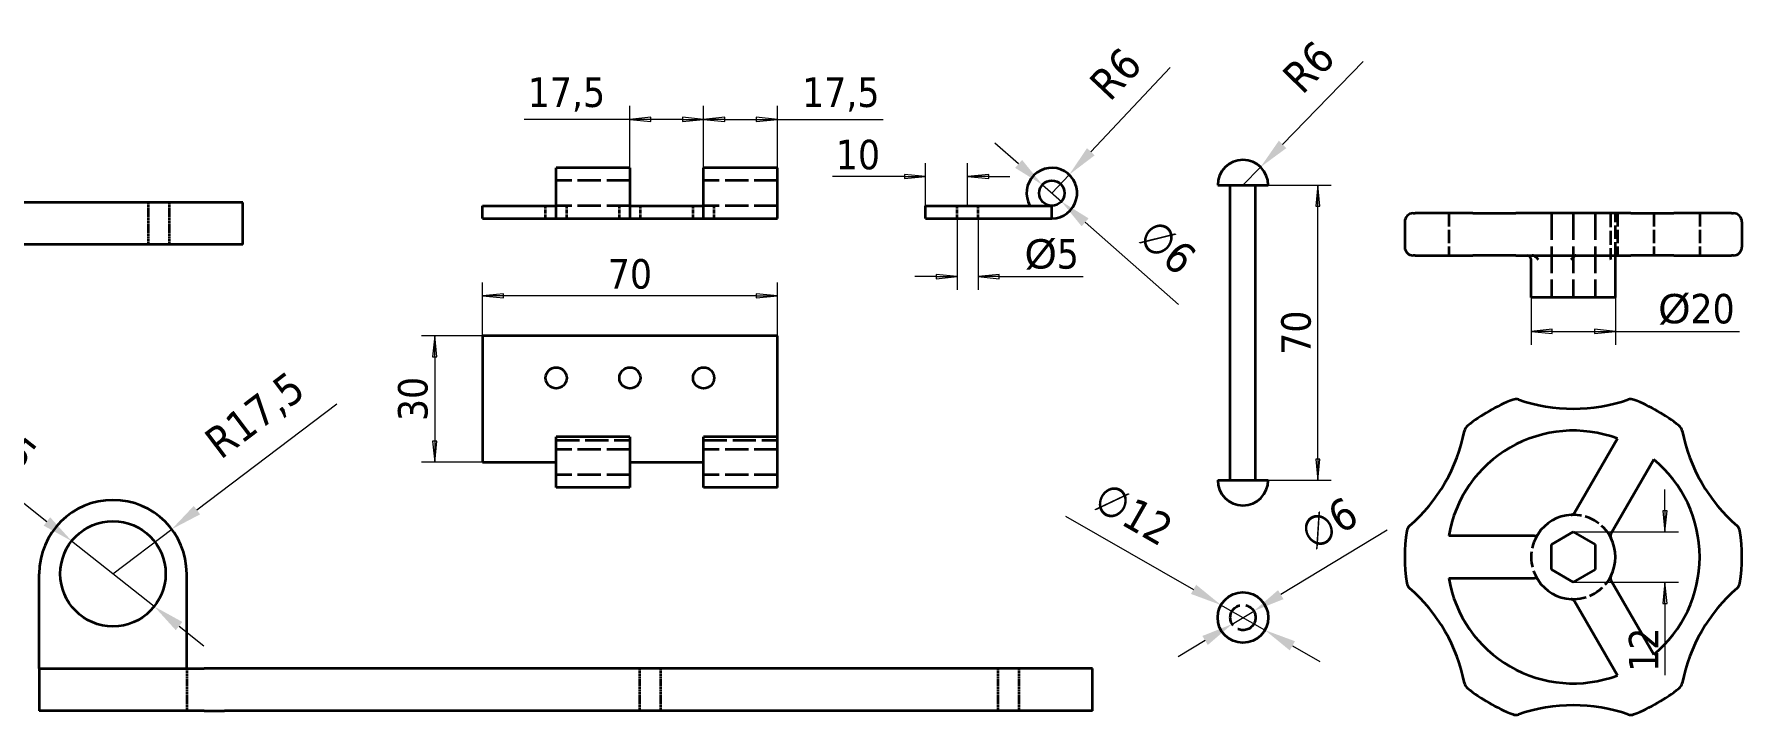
# Model space of a CAD drawing. Header units: millimetres. Extents: x -41 to 931, y 42 to 650.
# Drawn here: x 448.6 to 853.9, y 459.5 to 621.1 of the extents above; entities that cross this region are included whole.
import ezdxf

# ---------------------------------------------------------------- set-up
doc = ezdxf.new("R2010")
doc.units = ezdxf.units.MM
doc.header["$LTSCALE"] = 3
doc.linetypes.add('DASHED', pattern=[0.2068, 0.1655, -0.0413])
for name, color, linetype, lineweight in [('Dimension (ISO)', 7, 'Continuous', 20), ('Hidden (ISO)', 7, 'DASHED', 35), ('Visible (ISO)', 7, 'Continuous', 35)]:
    doc.layers.add(name, color=color, linetype=linetype, lineweight=lineweight)
doc.styles.add('Note Text (ISO)', font='tahoma.ttf')
doc.dimstyles.new('Default (ISO)', dxfattribs={"dimscale": 3, "dimtxt": 2.5, "dimasz": 2.5, "dimexe": 3.175, "dimexo": 0, "dimgap": 1.5, "dimtad": 1, "dimrnd": 1e-08, "dimtxsty": 'Note Text (ISO)', "dimcen": 0.09, "dimdle": 10, "dimclrd": 256, "dimclre": 256, "dimclrt": 256, "dimadec": 0, "dimazin": 0, "dimtfac": 1.001486, "dimtmove": 0, "dimatfit": 3, "dimfxl": 1, "dimtolj": 1, "dimtzin": 0, "dimlwd": -1, "dimlwe": -1, "dimarcsym": 0})
doc.dimstyles.new('Default (ISO)$0', dxfattribs={"dimtxt": 7, "dimasz": 5, "dimexe": 3.175, "dimexo": 0, "dimgap": 1.5, "dimtad": 1, "dimtxsty": 'Note Text (ISO)', "dimblk": 'Filled-1', "dimcen": 0.09, "dimclrd": 256, "dimclre": 256, "dimclrt": 256, "dimadec": 0, "dimazin": 0, "dimtfac": 1, "dimtofl": 0, "dimtmove": 0, "dimatfit": 3, "dimfxl": 1, "dimtolj": 1, "dimtzin": 0, "dimlwd": -1, "dimlwe": -1, "dimarcsym": 0})

# ---------------------------------------------------------------- blocks, each defined once
blk = doc.blocks.new('Filled-1')
at = {"color": 0}
for p, q in [((0, 0), (-1, 0.1)), ((-1, 0.1), (-1, -0.1)), ((-1, 0), (0, 0)), ((-1, -0.1), (0, 0))]:
    blk.add_line(p, q, dxfattribs=at)
at = {"color": 0, "flags": 128}
blk.add_lwpolyline([(-1, -0.1), (0, 0), (-1, 0.1), (-1, -0.1)], dxfattribs=at)
at = {"color": 0}
blk.add_solid([(-1, -0.1), (0, 0), (-1, 0.1), (-1, -0.1)], dxfattribs=at)
blk = doc.blocks.new('*D39')
at = {"layer": 'Defpoints', "color": 0, "transparency": 16777216}
for p in [(554.99, 558.97), (554.99, 549.48), (624.99, 549.48)]:
    blk.add_point(p, dxfattribs=at)
at = {"layer": 'Dimension (ISO)', "linetype": 'Continuous', "transparency": 16777216}
for p, q in [((554.99, 549.48), (554.99, 562.14)), ((624.99, 549.48), (624.99, 562.14)), ((619.99, 558.97), (559.99, 558.97))]:
    blk.add_line(p, q, dxfattribs=at)
at = {"layer": 'Dimension (ISO)', "transparency": 16777216, "xscale": 5, "yscale": 5, "zscale": 5, "rotation": 180}
blk.add_blockref('Filled-1', (554.99, 558.97), dxfattribs=at)
at = {"layer": 'Dimension (ISO)', "transparency": 16777216, "xscale": 5, "yscale": 5, "zscale": 5}
blk.add_blockref('Filled-1', (624.99, 558.97), dxfattribs=at)
at = {"layer": 'Dimension (ISO)', "transparency": 16777216, "insert": (589.99, 564.11), "char_height": 7, "attachment_point": 5, "style": 'Note Text (ISO)'}
blk.add_mtext('\\A1;70', dxfattribs=at)
blk = doc.blocks.new('*D40')
at = {"layer": 'Defpoints', "color": 0, "transparency": 16777216}
for p in [(624.99, 600.85), (607.49, 589.34), (624.99, 589.34)]:
    blk.add_point(p, dxfattribs=at)
at = {"layer": 'Dimension (ISO)', "linetype": 'Continuous', "transparency": 16777216}
for p, q in [((607.49, 589.34), (607.49, 604.02)), ((624.99, 589.34), (624.99, 604.02)), ((612.49, 600.85), (619.99, 600.85)), ((624.99, 600.85), (650.11, 600.85))]:
    blk.add_line(p, q, dxfattribs=at)
at = {"layer": 'Dimension (ISO)', "transparency": 16777216, "xscale": 5, "yscale": 5, "zscale": 5, "rotation": 180}
blk.add_blockref('Filled-1', (607.49, 600.85), dxfattribs=at)
at = {"layer": 'Dimension (ISO)', "transparency": 16777216, "xscale": 5, "yscale": 5, "zscale": 5}
blk.add_blockref('Filled-1', (624.99, 600.85), dxfattribs=at)
at = {"layer": 'Dimension (ISO)', "transparency": 16777216, "insert": (640.05, 606.73), "char_height": 7, "attachment_point": 5, "style": 'Note Text (ISO)'}
blk.add_mtext('\\A1;17,5', dxfattribs=at)
blk = doc.blocks.new('*D41')
at = {"layer": 'Defpoints', "color": 0, "transparency": 16777216}
for p in [(589.99, 600.85), (589.99, 589.34), (607.49, 589.34)]:
    blk.add_point(p, dxfattribs=at)
at = {"layer": 'Dimension (ISO)', "linetype": 'Continuous', "transparency": 16777216}
for p, q in [((589.99, 589.34), (589.99, 604.02)), ((607.49, 589.34), (607.49, 604.02)), ((589.99, 600.85), (564.87, 600.85)), ((602.49, 600.85), (594.99, 600.85))]:
    blk.add_line(p, q, dxfattribs=at)
at = {"layer": 'Dimension (ISO)', "transparency": 16777216, "xscale": 5, "yscale": 5, "zscale": 5, "rotation": 180}
blk.add_blockref('Filled-1', (589.99, 600.85), dxfattribs=at)
at = {"layer": 'Dimension (ISO)', "transparency": 16777216, "xscale": 5, "yscale": 5, "zscale": 5}
blk.add_blockref('Filled-1', (607.49, 600.85), dxfattribs=at)
at = {"layer": 'Dimension (ISO)', "transparency": 16777216, "insert": (574.93, 606.73), "char_height": 7, "attachment_point": 5, "style": 'Note Text (ISO)'}
blk.add_mtext('\\A1;17,5', dxfattribs=at)
blk = doc.blocks.new('*D42')
at = {"layer": 'Defpoints', "color": 0, "transparency": 16777216}
for p in [(554.99, 549.48), (543.65, 519.48), (554.99, 519.48)]:
    blk.add_point(p, dxfattribs=at)
at = {"layer": 'Dimension (ISO)', "linetype": 'Continuous', "transparency": 16777216}
for p, q in [((554.99, 549.48), (540.48, 549.48)), ((543.65, 544.48), (543.65, 524.48)), ((554.99, 519.48), (540.48, 519.48))]:
    blk.add_line(p, q, dxfattribs=at)
at = {"layer": 'Dimension (ISO)', "transparency": 16777216, "xscale": 5, "yscale": 5, "zscale": 5}
for p, rotation in [((543.65, 549.48), 90), ((543.65, 519.48), 270)]:
    blk.add_blockref('Filled-1', p, dxfattribs=dict(at, rotation=rotation))
at = {"layer": 'Dimension (ISO)', "transparency": 16777216, "insert": (538.51, 534.48), "char_height": 7, "attachment_point": 5, "rotation": 90, "style": 'Note Text (ISO)'}
blk.add_mtext('\\A1;30', dxfattribs=at)
blk = doc.blocks.new('*D43')
at = {"layer": 'Defpoints', "color": 0, "transparency": 16777216}
for p in [(660.15, 587.28), (660.15, 580.34), (670.15, 580.34)]:
    blk.add_point(p, dxfattribs=at)
at = {"layer": 'Dimension (ISO)', "linetype": 'Continuous', "transparency": 16777216}
for p, q in [((660.15, 580.34), (660.15, 590.46)), ((670.15, 580.34), (670.15, 590.46)), ((655.15, 587.28), (638.09, 587.28)), ((675.15, 587.28), (680.15, 587.28))]:
    blk.add_line(p, q, dxfattribs=at)
at = {"layer": 'Dimension (ISO)', "transparency": 16777216, "xscale": 5, "yscale": 5, "zscale": 5}
blk.add_blockref('Filled-1', (660.15, 587.28), dxfattribs=at)
at = {"layer": 'Dimension (ISO)', "transparency": 16777216, "xscale": 5, "yscale": 5, "zscale": 5, "rotation": 180}
blk.add_blockref('Filled-1', (670.15, 587.28), dxfattribs=at)
at = {"layer": 'Dimension (ISO)', "transparency": 16777216, "insert": (644.12, 592.43), "char_height": 7, "attachment_point": 5, "style": 'Note Text (ISO)'}
blk.add_mtext('\\A1;10', dxfattribs=at)
blk = doc.blocks.new('*D44')
at = {"layer": 'Defpoints', "color": 0, "transparency": 16777216}
for p in [(694.26, 587.71), (690.15, 583.34)]:
    blk.add_point(p, dxfattribs=at)
at = {"layer": 'Dimension (ISO)', "transparency": 16777216}
for p, q in [((718.21, 613.14), (699.4, 593.17)), ((690.15, 583.34), (694.26, 587.71))]:
    blk.add_line(p, q, dxfattribs=at)
blk.add_solid([(698.49, 594.02), (700.31, 592.31), (694.26, 587.71)], dxfattribs=at)
at = {"layer": 'Dimension (ISO)', "transparency": 16777216, "insert": (705.26, 611.64), "char_height": 7.5, "attachment_point": 5, "rotation": 46.7201, "style": 'Note Text (ISO)'}
blk.add_mtext('\\A1;R6', dxfattribs=at)
blk = doc.blocks.new('*D45')
at = {"layer": 'Defpoints', "color": 0, "transparency": 16777216}
for p in [(687.89, 585.32), (692.4, 581.36)]:
    blk.add_point(p, dxfattribs=at)
at = {"layer": 'Dimension (ISO)', "transparency": 16777216}
for p, q in [((682.25, 590.27), (676.62, 595.21)), ((687.89, 585.32), (692.4, 581.36)), ((720.22, 556.94), (698.04, 576.41))]:
    blk.add_line(p, q, dxfattribs=at)
for points in [[(683.08, 591.21), (681.43, 589.33), (687.89, 585.32)], [(698.86, 577.35), (697.21, 575.47), (692.4, 581.36)]]:
    blk.add_solid(points, dxfattribs=at)
at = {"layer": 'Dimension (ISO)', "transparency": 16777216, "insert": (717.58, 570.62), "char_height": 7.5, "attachment_point": 5, "rotation": 318.7254, "style": 'Note Text (ISO)'}
blk.add_mtext('\\A1;∅6', dxfattribs=at)
blk = doc.blocks.new('*D46')
at = {"layer": 'Defpoints', "color": 0, "transparency": 16777216}
for p in [(667.65, 577.34), (672.65, 577.34), (672.65, 563.52)]:
    blk.add_point(p, dxfattribs=at)
at = {"layer": 'Dimension (ISO)', "linetype": 'Continuous', "transparency": 16777216}
for p, q in [((667.65, 577.34), (667.65, 560.35)), ((672.65, 577.34), (672.65, 560.35)), ((662.65, 563.52), (657.65, 563.52)), ((677.65, 563.52), (697.61, 563.52))]:
    blk.add_line(p, q, dxfattribs=at)
at = {"layer": 'Dimension (ISO)', "transparency": 16777216, "xscale": 5, "yscale": 5, "zscale": 5}
blk.add_blockref('Filled-1', (667.65, 563.52), dxfattribs=at)
at = {"layer": 'Dimension (ISO)', "transparency": 16777216, "xscale": 5, "yscale": 5, "zscale": 5, "rotation": 180}
blk.add_blockref('Filled-1', (672.65, 563.52), dxfattribs=at)
at = {"layer": 'Dimension (ISO)', "transparency": 16777216, "insert": (690.13, 568.79), "char_height": 7, "attachment_point": 5, "style": 'Note Text (ISO)'}
blk.add_mtext('\\A1;{\\fArial|b0|i0|c0|p34;%%C}5', dxfattribs=at)
blk = doc.blocks.new('*D47')
at = {"layer": 'Defpoints', "color": 0, "transparency": 16777216}
for p in [(739.69, 589.52), (735.5, 585.22)]:
    blk.add_point(p, dxfattribs=at)
at = {"layer": 'Dimension (ISO)', "transparency": 16777216}
for p, q in [((764.05, 614.56), (744.92, 594.9)), ((735.5, 585.22), (739.69, 589.52))]:
    blk.add_line(p, q, dxfattribs=at)
blk.add_solid([(744.02, 595.77), (745.81, 594.02), (739.69, 589.52)], dxfattribs=at)
at = {"layer": 'Dimension (ISO)', "transparency": 16777216, "insert": (751.08, 613.27), "char_height": 7.5, "attachment_point": 5, "rotation": 45.7819, "style": 'Note Text (ISO)'}
blk.add_mtext('\\A1;R6', dxfattribs=at)
blk = doc.blocks.new('*D48')
at = {"layer": 'Defpoints', "color": 0, "transparency": 16777216}
for p in [(741.5, 585.22), (753.29, 585.22), (741.5, 515.22)]:
    blk.add_point(p, dxfattribs=at)
at = {"layer": 'Dimension (ISO)', "linetype": 'Continuous', "transparency": 16777216}
for p, q in [((741.5, 585.22), (756.46, 585.22)), ((753.29, 520.22), (753.29, 580.22)), ((741.5, 515.22), (756.46, 515.22))]:
    blk.add_line(p, q, dxfattribs=at)
at = {"layer": 'Dimension (ISO)', "transparency": 16777216, "xscale": 5, "yscale": 5, "zscale": 5}
for p, rotation in [((753.29, 585.22), 90), ((753.29, 515.22), 270)]:
    blk.add_blockref('Filled-1', p, dxfattribs=dict(at, rotation=rotation))
at = {"layer": 'Dimension (ISO)', "transparency": 16777216, "insert": (748.15, 550.22), "char_height": 7, "attachment_point": 5, "rotation": 90, "style": 'Note Text (ISO)'}
blk.add_mtext('\\A1;70', dxfattribs=at)
blk = doc.blocks.new('*D49')
at = {"layer": 'Defpoints', "color": 0, "transparency": 16777216}
for p in [(730.29, 485.58), (740.71, 479.63)]:
    blk.add_point(p, dxfattribs=at)
at = {"layer": 'Dimension (ISO)', "transparency": 16777216}
for p, q in [((693.36, 506.68), (723.78, 489.3)), ((740.71, 479.63), (730.29, 485.58)), ((747.23, 475.91), (753.74, 472.19))]:
    blk.add_line(p, q, dxfattribs=at)
for points in [[(724.4, 490.39), (723.16, 488.21), (730.29, 485.58)], [(747.85, 476.99), (746.61, 474.82), (740.71, 479.63)]]:
    blk.add_solid(points, dxfattribs=at)
at = {"layer": 'Dimension (ISO)', "transparency": 16777216, "insert": (709.55, 507.26), "char_height": 7.5, "attachment_point": 5, "rotation": 330.2666, "style": 'Note Text (ISO)'}
blk.add_mtext('\\A1;∅12', dxfattribs=at)
blk = doc.blocks.new('*D50')
at = {"layer": 'Defpoints', "color": 0, "transparency": 16777216}
for p in [(738.07, 484.16), (732.94, 481.05)]:
    blk.add_point(p, dxfattribs=at)
at = {"layer": 'Dimension (ISO)', "transparency": 16777216}
for p, q in [((769.74, 503.33), (744.49, 488.04)), ((732.94, 481.05), (738.07, 484.16)), ((726.52, 477.17), (720.1, 473.28))]:
    blk.add_line(p, q, dxfattribs=at)
for points in [[(743.84, 489.11), (745.13, 486.97), (738.07, 484.16)], [(725.87, 478.24), (727.17, 476.1), (732.94, 481.05)]]:
    blk.add_solid(points, dxfattribs=at)
at = {"layer": 'Dimension (ISO)', "transparency": 16777216, "insert": (755.9, 504.93), "char_height": 7.5, "attachment_point": 5, "rotation": 31.1845, "style": 'Note Text (ISO)'}
blk.add_mtext('\\A1;∅6', dxfattribs=at)
blk = doc.blocks.new('*D51')
at = {"layer": 'Defpoints', "color": 0, "transparency": 16777216}
for p in [(803.92, 558.55), (823.92, 558.55), (823.92, 550.52)]:
    blk.add_point(p, dxfattribs=at)
at = {"layer": 'Dimension (ISO)', "linetype": 'Continuous', "transparency": 16777216}
for p, q in [((803.92, 558.55), (803.92, 547.35)), ((823.92, 558.55), (823.92, 547.35)), ((808.92, 550.52), (818.92, 550.52)), ((823.92, 550.52), (853.34, 550.52))]:
    blk.add_line(p, q, dxfattribs=at)
at = {"layer": 'Dimension (ISO)', "transparency": 16777216, "xscale": 5, "yscale": 5, "zscale": 5, "rotation": 180}
blk.add_blockref('Filled-1', (803.92, 550.52), dxfattribs=at)
at = {"layer": 'Dimension (ISO)', "transparency": 16777216, "xscale": 5, "yscale": 5, "zscale": 5}
blk.add_blockref('Filled-1', (823.92, 550.52), dxfattribs=at)
at = {"layer": 'Dimension (ISO)', "transparency": 16777216, "insert": (843.17, 555.79), "char_height": 7, "attachment_point": 5, "style": 'Note Text (ISO)'}
blk.add_mtext('\\A1;{\\fArial|b0|i0|c0|p34;%%C}20', dxfattribs=at)
blk = doc.blocks.new('*D60')
at = {"layer": 'Defpoints', "color": 0, "transparency": 16777216}
for p in [(813.92, 502.97), (813.92, 490.97), (835.68, 490.97)]:
    blk.add_point(p, dxfattribs=at)
at = {"layer": 'Dimension (ISO)', "linetype": 'Continuous', "transparency": 16777216}
for p, q in [((835.68, 507.97), (835.68, 512.97)), ((813.92, 502.97), (838.86, 502.97)), ((813.92, 490.97), (838.86, 490.97)), ((835.68, 485.97), (835.68, 468.95))]:
    blk.add_line(p, q, dxfattribs=at)
at = {"layer": 'Dimension (ISO)', "transparency": 16777216, "xscale": 5, "yscale": 5, "zscale": 5}
for p, rotation in [((835.68, 502.97), 270), ((835.68, 490.97), 90)]:
    blk.add_blockref('Filled-1', p, dxfattribs=dict(at, rotation=rotation))
at = {"layer": 'Dimension (ISO)', "transparency": 16777216, "insert": (830.61, 474.96), "char_height": 7, "attachment_point": 5, "rotation": 90, "style": 'Note Text (ISO)'}
blk.add_mtext('\\A1;12', dxfattribs=at)
blk = doc.blocks.new('*D72')
at = {"layer": 'Defpoints', "color": 0, "transparency": 16777216}
for p in [(481.23, 503.57), (467.28, 493)]:
    blk.add_point(p, dxfattribs=at)
at = {"layer": 'Dimension (ISO)', "transparency": 16777216}
for p, q in [((520.39, 533.23), (487.21, 508.1)), ((467.28, 493), (481.23, 503.57))]:
    blk.add_line(p, q, dxfattribs=at)
blk.add_solid([(486.46, 509.09), (487.97, 507.1), (481.23, 503.57)], dxfattribs=at)
at = {"layer": 'Dimension (ISO)', "transparency": 16777216, "insert": (501.24, 530.26), "char_height": 7.5, "attachment_point": 5, "rotation": 37.1428, "style": 'Note Text (ISO)'}
blk.add_mtext('\\A1;R17,5', dxfattribs=at)
blk = doc.blocks.new('*D73')
at = {"layer": 'Defpoints', "color": 0, "transparency": 16777216}
for p in [(457.48, 500.76), (477.08, 485.24)]:
    blk.add_point(p, dxfattribs=at)
at = {"layer": 'Dimension (ISO)', "transparency": 16777216}
for p, q in [((424.2, 527.11), (451.6, 505.41)), ((477.08, 485.24), (457.48, 500.76)), ((482.96, 480.59), (488.85, 475.93))]:
    blk.add_line(p, q, dxfattribs=at)
for points in [[(452.38, 506.4), (450.83, 504.43), (457.48, 500.76)], [(483.74, 481.57), (482.19, 479.61), (477.08, 485.24)]]:
    blk.add_solid(points, dxfattribs=at)
at = {"layer": 'Dimension (ISO)', "transparency": 16777216, "insert": (440.26, 525.28), "char_height": 7.5, "attachment_point": 5, "rotation": 321.636, "style": 'Note Text (ISO)'}
blk.add_mtext('\\A1;∅25', dxfattribs=at)

msp = doc.modelspace()

# ---------------------------------------------------------------- linework, layer by layer
at = {"layer": 'Hidden (ISO)', "ltscale": 11.105257}
for p, q in [((589.991, 586.34), (572.491, 586.34)), ((624.991, 586.34), (607.491, 586.34)), ((589.991, 580.34), (572.491, 580.34)), ((624.991, 580.34), (607.491, 580.34)), ((572.491, 524.676), (589.991, 524.676)), ((607.491, 524.676), (624.991, 524.676)), ((589.991, 522.479), (572.491, 522.479)), ((624.991, 522.479), (607.491, 522.479)), ((589.991, 516.479), (572.491, 516.479)), ((624.991, 516.479), (607.491, 516.479))]:
    msp.add_line(p, q, dxfattribs=at)
at = {"layer": 'Hidden (ISO)'}
for p, q in [((475.601, 581.122), (475.601, 571.122)), ((480.601, 581.122), (480.601, 571.122)), ((484.783, 470.502), (484.783, 460.502)), ((592.283, 470.502), (592.283, 460.502)), ((597.283, 470.502), (597.283, 460.502)), ((677.283, 470.502), (677.283, 460.502)), ((682.283, 470.502), (682.283, 460.502))]:
    msp.add_line(p, q, dxfattribs=at)
at = {"layer": 'Hidden (ISO)', "ltscale": 1.903676}
for p, q in [((569.991, 577.34), (569.991, 580.34)), ((574.991, 577.34), (574.991, 580.34)), ((587.491, 577.34), (587.491, 580.34)), ((592.491, 577.34), (592.491, 580.34)), ((604.991, 577.34), (604.991, 580.34)), ((609.991, 577.34), (609.991, 580.34)), ((667.645, 577.34), (667.645, 580.34)), ((672.645, 577.34), (672.645, 580.34))]:
    msp.add_line(p, q, dxfattribs=at)
at = {"layer": 'Hidden (ISO)', "ltscale": 6.345819}
for p, q in [((784.344, 578.548), (784.344, 568.548)), ((823.924, 568.548), (823.924, 578.548)), ((824.384, 578.548), (824.384, 568.548)), ((833.044, 578.548), (833.044, 568.548)), ((843.924, 578.548), (843.924, 568.548))]:
    msp.add_line(p, q, dxfattribs=at)
at = {"layer": 'Hidden (ISO)', "ltscale": 12.691737}
for p, q in [((808.728, 578.548), (808.728, 558.548)), ((813.924, 578.548), (813.924, 558.548)), ((819.12, 578.548), (819.12, 558.548))]:
    msp.add_line(p, q, dxfattribs=at)
at = {"layer": 'Hidden (ISO)', "ltscale": 6.680526}
msp.add_line((822.73, 578.548), (822.73, 568.021), dxfattribs=at)
at = {"layer": 'Hidden (ISO)', "ltscale": 11.961675}
msp.add_circle((735.503, 482.604), 3, dxfattribs=at)
at = {"layer": 'Hidden (ISO)', "ltscale": 7.322219}
for start, end in [(26.94427, 93.05573), (146.94427, 213.05573), (266.94427, 333.05573)]:
    msp.add_arc((813.924, 496.975), 10, start, end, dxfattribs=at)
at = {"layer": 'Visible (ISO)'}
for p, q in [((572.491, 577.34), (572.491, 589.34)), ((589.991, 589.34), (572.491, 589.34)), ((589.991, 589.34), (589.991, 577.34)), ((607.491, 577.34), (607.491, 589.34)), ((624.991, 589.34), (607.491, 589.34)), ((624.991, 577.34), (624.991, 589.34)), ((729.503, 585.221), (741.503, 585.221)), ((732.503, 515.221), (732.503, 585.221)), ((738.503, 515.221), (738.503, 585.221)), ((498.101, 581.122), (292.081, 581.122)), ((498.101, 571.122), (498.101, 581.122)), ((554.991, 580.34), (572.491, 580.34)), ((554.991, 577.34), (554.991, 580.34)), ((589.991, 580.34), (607.491, 580.34)), ((660.145, 580.34), (690.145, 580.34)), ((660.145, 577.34), (660.145, 580.34)), ((667.645, 580.34), (670.145, 580.34)), ((690.145, 577.34), (690.145, 580.34)), ((554.991, 577.34), (572.491, 577.34)), ((572.491, 577.34), (589.991, 577.34)), ((589.991, 577.34), (607.491, 577.34)), ((607.491, 577.34), (624.991, 577.34)), ((660.145, 577.34), (690.145, 577.34)), ((773.924, 576.548), (773.924, 570.548)), ((775.924, 578.548), (776.385, 578.548)), ((790.046, 578.548), (776.385, 578.548)), ((790.046, 578.548), (800.263, 578.548)), ((827.586, 578.548), (800.263, 578.548)), ((827.586, 578.548), (837.802, 578.548)), ((851.464, 578.548), (837.802, 578.548)), ((851.464, 578.548), (851.924, 578.548)), ((853.924, 576.548), (853.924, 570.548)), ((498.101, 571.122), (292.081, 571.122)), ((776.385, 568.548), (775.924, 568.548)), ((776.385, 568.548), (790.046, 568.548)), ((800.263, 568.548), (790.046, 568.548)), ((800.263, 568.548), (827.586, 568.548)), ((803.924, 558.548), (803.924, 567.548)), ((823.924, 558.548), (823.924, 568.548)), ((837.802, 568.548), (827.586, 568.548)), ((837.802, 568.548), (851.464, 568.548)), ((851.924, 568.548), (851.464, 568.548)), ((823.924, 558.548), (803.924, 558.548)), ((554.991, 549.479), (554.991, 519.479)), ((624.991, 549.479), (554.991, 549.479)), ((624.991, 525.479), (624.991, 549.479)), ((572.491, 513.479), (572.491, 525.479)), ((589.991, 525.479), (572.491, 525.479)), ((589.991, 525.479), (589.991, 513.479)), ((607.491, 513.479), (607.491, 525.479)), ((624.991, 525.479), (607.491, 525.479)), ((624.991, 513.479), (624.991, 525.479)), ((824.384, 525.092), (814.204, 507.459)), ((554.991, 519.479), (572.491, 519.479)), ((589.991, 519.479), (607.491, 519.479)), ((822.864, 502.459), (833.044, 520.092)), ((729.503, 515.221), (741.503, 515.221)), ((589.991, 513.479), (572.491, 513.479)), ((624.991, 513.479), (607.491, 513.479)), ((808.728, 499.975), (813.924, 502.975)), ((813.924, 502.975), (819.12, 499.975)), ((804.705, 501.975), (784.344, 501.975)), ((808.728, 493.975), (808.728, 499.975)), ((819.12, 499.975), (819.12, 493.975)), ((449.783, 470.502), (449.783, 493.002)), ((484.783, 470.502), (484.783, 493.002)), ((784.344, 491.975), (804.705, 491.975)), ((813.924, 490.975), (808.728, 493.975)), ((819.12, 493.975), (813.924, 490.975)), ((833.044, 473.857), (822.864, 491.49)), ((814.204, 486.49), (824.384, 468.857)), ((449.783, 470.502), (454.783, 470.502)), ((449.783, 470.502), (449.783, 460.502)), ((454.783, 470.502), (488.953, 470.502)), ((493.763, 470.502), (488.953, 470.502)), ((699.783, 470.502), (493.763, 470.502)), ((699.783, 460.502), (699.783, 470.502)), ((454.783, 460.502), (449.783, 460.502)), ((488.953, 460.502), (454.783, 460.502)), ((488.953, 460.502), (493.763, 460.502)), ((699.783, 460.502), (493.763, 460.502))]:
    msp.add_line(p, q, dxfattribs=at)
for centre, radius in [((690.145, 583.34), 3), ((572.491, 539.479), 2.5), ((589.991, 539.479), 2.5), ((607.491, 539.479), 2.5), ((467.283, 493.002), 12.5), ((735.503, 482.604), 6)]:
    msp.add_circle(centre, radius, dxfattribs=at)
for centre, radius, start, end in [((690.145, 583.34), 6, 270, 210), ((735.503, 585.221), 6, 0, 180), ((775.924, 576.548), 2, 90, 180), ((851.924, 576.548), 2, 0, 90), ((775.924, 570.548), 2, 180, 270), ((802.924, 567.548), 1, 0, 90), ((851.924, 570.548), 2, 270, 0), ((813.924, 496.975), 40, 111.07018, 128.92982), ((800.263, 532.434), 2, 71.01794, 111.07018), ((813.924, 572.15), 40, 251.01794, 288.98206), ((827.586, 532.434), 2, 68.92982, 108.98206), ((813.924, 496.975), 40, 51.07018, 68.92982), ((813.924, 496.975), 30, 69.59407, 170.40593), ((790.046, 526.536), 2, 128.92982, 168.98206), ((837.802, 526.536), 2, 11.01794, 51.07018), ((748.82, 534.563), 40, 311.01794, 348.98206), ((879.028, 534.563), 40, 191.01794, 228.98206), ((813.924, 496.975), 30, 309.59407, 50.40593), ((735.503, 515.221), 6, 180, 0), ((467.283, 493.002), 17.5, 0, 180), ((813.924, 496.975), 10, 93.05573, 146.94427), ((813.338, 507.959), 1, 273.05573, 330), ((813.924, 496.975), 40, 171.07018, 188.92982), ((776.385, 502.873), 2, 131.01794, 171.07018), ((851.464, 502.873), 2, 8.92982, 48.98206), ((813.924, 496.975), 40, 351.07018, 8.92982), ((804.705, 502.975), 1, 270, 326.94427), ((823.73, 501.959), 1, 150, 206.94427), ((813.924, 496.975), 10, 333.05573, 26.94427), ((776.385, 491.076), 2, 188.92982, 228.98206), ((813.924, 496.975), 30, 189.59407, 290.40593), ((804.705, 490.975), 1, 33.05573, 90), ((813.924, 496.975), 10, 213.05573, 266.94427), ((823.73, 491.99), 1, 153.05573, 210), ((851.464, 491.076), 2, 311.01794, 351.07018), ((748.82, 459.387), 40, 11.01794, 48.98206), ((813.338, 485.99), 1, 30, 86.94427), ((879.028, 459.387), 40, 131.01794, 168.98206), ((790.046, 467.414), 2, 191.01794, 231.07018), ((837.802, 467.414), 2, 308.92982, 348.98206), ((813.924, 496.975), 40, 231.07018, 248.92982), ((813.924, 496.975), 40, 291.07018, 308.92982), ((800.263, 461.515), 2, 248.92982, 288.98206), ((813.924, 421.799), 40, 71.01794, 108.98206), ((827.586, 461.515), 2, 251.01794, 291.07018)]:
    msp.add_arc(centre, radius, start, end, dxfattribs=at)
for points, knots in [([(804.705, 568.407), (804.661, 568.429), (804.618, 568.449), (804.441, 568.517), (804.271, 568.548), (804.126, 568.548)], [0.416274822, 0.416274822, 0.416274822, 0.416274822, 0.429732505, 0.429732505, 0.473093033, 0.473093033, 0.473093033, 0.473093033]), ([(804.705, 568.407), (804.824, 568.344), (804.936, 568.266), (805.144, 568.089), (805.239, 567.989), (805.408, 567.777), (805.482, 567.664), (805.541, 567.551), (805.542, 567.549), (805.543, 567.548)], [-0.13128939, -0.13128939, -0.13128939, -0.13128939, -0.09041843, -0.09041843, -0.04641941, -0.04641941, 0, 0, 0.00061512, 0.00061512, 0.00061512, 0.00061512]), ([(813.391, 567.548), (813.392, 567.549), (813.394, 567.551), (813.502, 567.664), (813.609, 567.777), (813.808, 567.989), (813.902, 568.089), (814.069, 568.266), (814.144, 568.344), (814.204, 568.407)], [-0.13106455, -0.13106455, -0.13106455, -0.13106455, -0.13045335, -0.13045335, -0.08432953, -0.08432953, -0.0406107, -0.0406107, 0, 0, 0, 0]), ([(814.493, 568.548), (814.423, 568.548), (814.34, 568.519), (814.252, 568.453), (814.228, 568.431), (814.204, 568.407)], [0.156519239, 0.156519239, 0.156519239, 0.156519239, 0.198487957, 0.198487957, 0.213278825, 0.213278825, 0.213278825, 0.213278825]), ([(822.864, 568.407), (822.804, 568.344), (822.767, 568.266), (822.726, 568.089), (822.725, 567.989), (822.756, 567.777), (822.789, 567.664), (822.837, 567.551), (822.838, 567.549), (822.839, 567.548)], [-0.13128939, -0.13128939, -0.13128939, -0.13128939, -0.09041843, -0.09041843, -0.04641941, -0.04641941, 0, 0, 0.00061512, 0.00061512, 0.00061512, 0.00061512]), ([(822.864, 568.407), (822.886, 568.429), (822.907, 568.449), (822.996, 568.517), (823.081, 568.548), (823.153, 568.548)], [0.416274822, 0.416274822, 0.416274822, 0.416274822, 0.429732505, 0.429732505, 0.473093033, 0.473093033, 0.473093033, 0.473093033])]:
    msp.add_open_spline(points, degree=3, knots=knots, dxfattribs=at)

# ---------------------------------------------------------------- dimensions: what is measured, and where the dimension line sits
at = {"layer": 'Dimension (ISO)'}
for center, mpoint, picture, middle in [((735.503, 585.221), (739.687, 589.521), '*D47', (751.08, 613.273)), ((690.145, 583.34), (694.259, 587.708), '*D44', (705.261, 611.642)), ((467.283, 493.002), (481.233, 503.568), '*D72', (506.788, 522.926))]:
    dim = msp.add_radius_dim(center=center, mpoint=mpoint, dimstyle='Default (ISO)', dxfattribs=at)
    dim.commit()
    dim.dimension.update_dxf_attribs({"geometry": picture, "text_midpoint": middle})
for base, p1, p2, picture, middle in [((589.991, 600.847), (607.491, 589.34), (589.991, 589.34), '*D41', (574.932, 606.728)), ((624.991, 600.847), (607.491, 589.34), (624.991, 589.34), '*D40', (640.049, 606.728)), ((660.145, 587.282), (670.145, 580.34), (660.145, 580.34), '*D43', (644.116, 592.426)), ((554.991, 558.968), (624.991, 549.479), (554.991, 549.479), '*D39', (589.991, 564.111))]:
    dim = msp.add_linear_dim(base=base, p1=p1, p2=p2, dimstyle='Default (ISO)$0', dxfattribs=at)
    dim.commit()
    dim.dimension.update_dxf_attribs({"geometry": picture, "text_midpoint": middle})
for p1, p2, picture, middle in [((687.891, 585.319), (692.4, 581.361), '*D45', (717.58, 570.621)), ((740.713, 479.629), (730.293, 485.58), '*D49', (709.548, 507.263)), ((732.936, 481.051), (738.069, 484.158), '*D50', (755.899, 504.931))]:
    dim = msp.add_diameter_dim_2p(p1=p1, p2=p2, dimstyle='Default (ISO)', dxfattribs=at)
    dim.commit()
    dim.dimension.update_dxf_attribs({"geometry": picture, "text_midpoint": middle})
for base, p1, p2, picture, middle in [((753.289, 585.221), (741.503, 515.221), (741.503, 585.221), '*D48', (748.146, 550.221)), ((543.652, 519.479), (554.991, 549.479), (554.991, 519.479), '*D42', (538.506, 534.479)), ((835.681, 490.975), (813.924, 502.975), (813.924, 490.975), '*D60', (830.608, 474.962))]:
    dim = msp.add_linear_dim(base=base, p1=p1, p2=p2, angle=90, dimstyle='Default (ISO)$0', dxfattribs=at)
    dim.commit()
    dim.dimension.update_dxf_attribs({"geometry": picture, "text_midpoint": middle})
dim = msp.add_linear_dim(base=(672.645, 563.525), p1=(667.645, 577.34), p2=(672.645, 577.34), text='{\\fArial|b0|i0|c0|p34;%%C}<>', dimstyle='Default (ISO)$0', dxfattribs=at)
dim.commit()
dim.dimension.update_dxf_attribs({"geometry": '*D46', "text_midpoint": (690.127, 568.794)})
dim = msp.add_linear_dim(base=(823.924, 550.524), p1=(803.924, 558.548), p2=(823.924, 558.548), text='{\\fArial|b0|i0|c0|p34;%%C}<>', dimstyle='Default (ISO)$0', dxfattribs=at)
dim.commit()
dim.dimension.update_dxf_attribs({"geometry": '*D51', "text_midpoint": (843.174, 550.524), "dimtype": 160})
dim = msp.add_diameter_dim_2p(p1=(477.084, 485.244), p2=(457.482, 500.76), dimstyle='Default (ISO)', dxfattribs=at)
dim.commit()
dim.dimension.update_dxf_attribs({"geometry": '*D73', "text_midpoint": (434.959, 518.588), "dimtype": 163})

doc.saveas('drawing.dxf')
